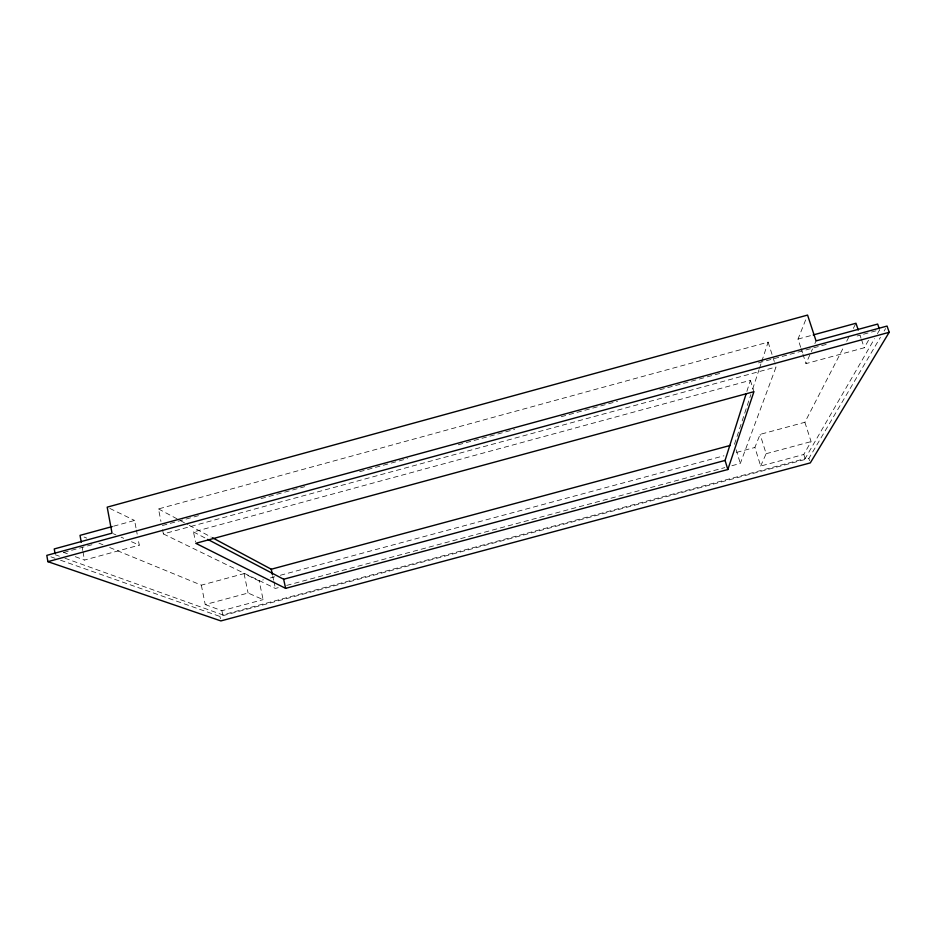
<?xml version="1.0" encoding="UTF-8"?>
<svg xmlns="http://www.w3.org/2000/svg" width="936" height="936" viewBox="0 0 936 936"><rect width="100%" height="100%" fill="white"/><g stroke="black" fill="none" stroke-linecap="round" stroke-linejoin="round"><path stroke-width="0.7" stroke-dasharray="4.68 3.51" d="M746.881 391.388L750.368 380.332L193.495 531.917L195.495 541.885M734.456 444.296L750.836 394.606M752.649 389.084L759.014 369.755M759.47 368.375L761.296 362.852M761.74 361.471L768.117 342.143L158.5 508.927L160.945 521.422M731.882 465.719L740.329 463.437L776.049 366.994L774.727 362.852M804.878 422.288L811.091 441.605L803.802 454.463L760.675 466.046L754.896 447.455L760.102 434.374L804.878 422.288L844.026 346.402M800.678 347.268L798.01 339.089L805.978 319.082M760.675 466.046L766.139 453.703L760.102 434.374M868.491 340.283L864.244 347.771L805.99 363.624L810.728 352.93M811.325 351.597L812.506 348.917M814.87 343.57L816.052 340.891M846.682 341.254L849.338 336.118M853.316 328.396L855.972 323.248M64.876 558.195L222.745 614.87L805.135 458.605L874.528 338.68M877.453 333.625L879.641 329.835L857.095 335.989M60.547 560.219L219.972 616.45L808.856 458.464L880.425 337.311M884.11 331.063L885.585 328.571M113.595 526.196L134.573 520.451L136.141 528.688M798.01 339.089L811.816 335.322M63.718 552.439L94.723 543.98M162.361 525.529L201.813 514.765M261.004 498.619L304.691 486.697M359.646 471.709L407.558 458.628M458.289 444.787L514.66 429.413M561.167 416.731L617.538 401.345M659.81 389.809L720.404 373.277M758.452 362.899L827.506 344.062M162.571 529.753L163.379 533.918L776.049 366.994M75.266 556.686L84.462 560.067L139.277 545.15L138.224 539.663M109.688 547.537L201.334 585.152L244.05 573.628L259.178 580.963L263.402 579.829M270.445 577.933L274.669 576.798M280.309 575.277L723.914 455.797M736.597 452.38L754.896 447.455M201.334 585.152L205.23 604.562L248.099 593.026L263.121 599.637L259.178 580.963M766.139 453.703L811.091 441.605M163.379 533.918L275.383 588.44L279.607 587.305M286.65 585.409L724.827 467.602M205.23 604.562L221.902 610.705L263.121 599.637M50.918 556.826L55.048 558.277M55.259 554.755L59.377 556.23M63.449 552.322L67.392 553.773M84.076 537.03L86.767 538.13M98.9 543.114L102.948 544.775M113.326 533.731L115.912 534.877M121.107 537.159L123.704 538.294M131.485 541.722L139.277 545.15M109.804 508.423L134.573 520.451M193.495 531.917L205.089 538.001M158.5 508.927L179.01 519.889M180.285 520.568L187.972 524.686M189.259 525.365L211.045 537.018M860.114 335.509L861.026 338.235M861.494 339.592L864.244 347.771M801.122 348.637L802.444 352.72M802.889 354.089L805.99 363.624M808.856 458.464L809.57 460.688M768.117 342.143L774.283 361.471M803.802 454.463L805.135 458.605M750.368 380.332L753.925 391.681M736.141 449.771L740.329 463.437M272.739 576.085L273.616 580.203M273.92 581.572L275.383 588.44M244.05 573.628L248.099 593.026M221.902 610.705L222.745 614.87M219.972 616.45L220.428 618.684M136.399 530.057L137.183 534.175M82.251 547.724L82.742 550.462M82.988 551.83L84.462 560.067"/><path stroke-width="1.4" d="M727.834 469.521L753.925 391.681L195.788 543.313L285.62 588.358L727.834 469.521L725.072 460.43L746.015 394.15M889.2 332.303L810.283 462.91L220.884 620.919L47.888 561.659L46.8 555.376L887.059 326.067L889.2 332.303L47.888 561.659M112.203 526.57L80.028 535.369L81.268 542.225M813.197 334.948L855.972 323.248L858.277 330.057M212.32 537.697L271.276 569.228L730.232 445.442M207.663 539.347L283.655 579.244L725.072 460.43M879.243 328.688L877.675 324.067L816.052 340.891L807.569 315.081L107.195 507.16L112.027 533.157L54.253 548.941L55.06 553.585M283.655 579.244L285.62 588.358M271.276 569.228L272.446 574.716"/></g></svg>
